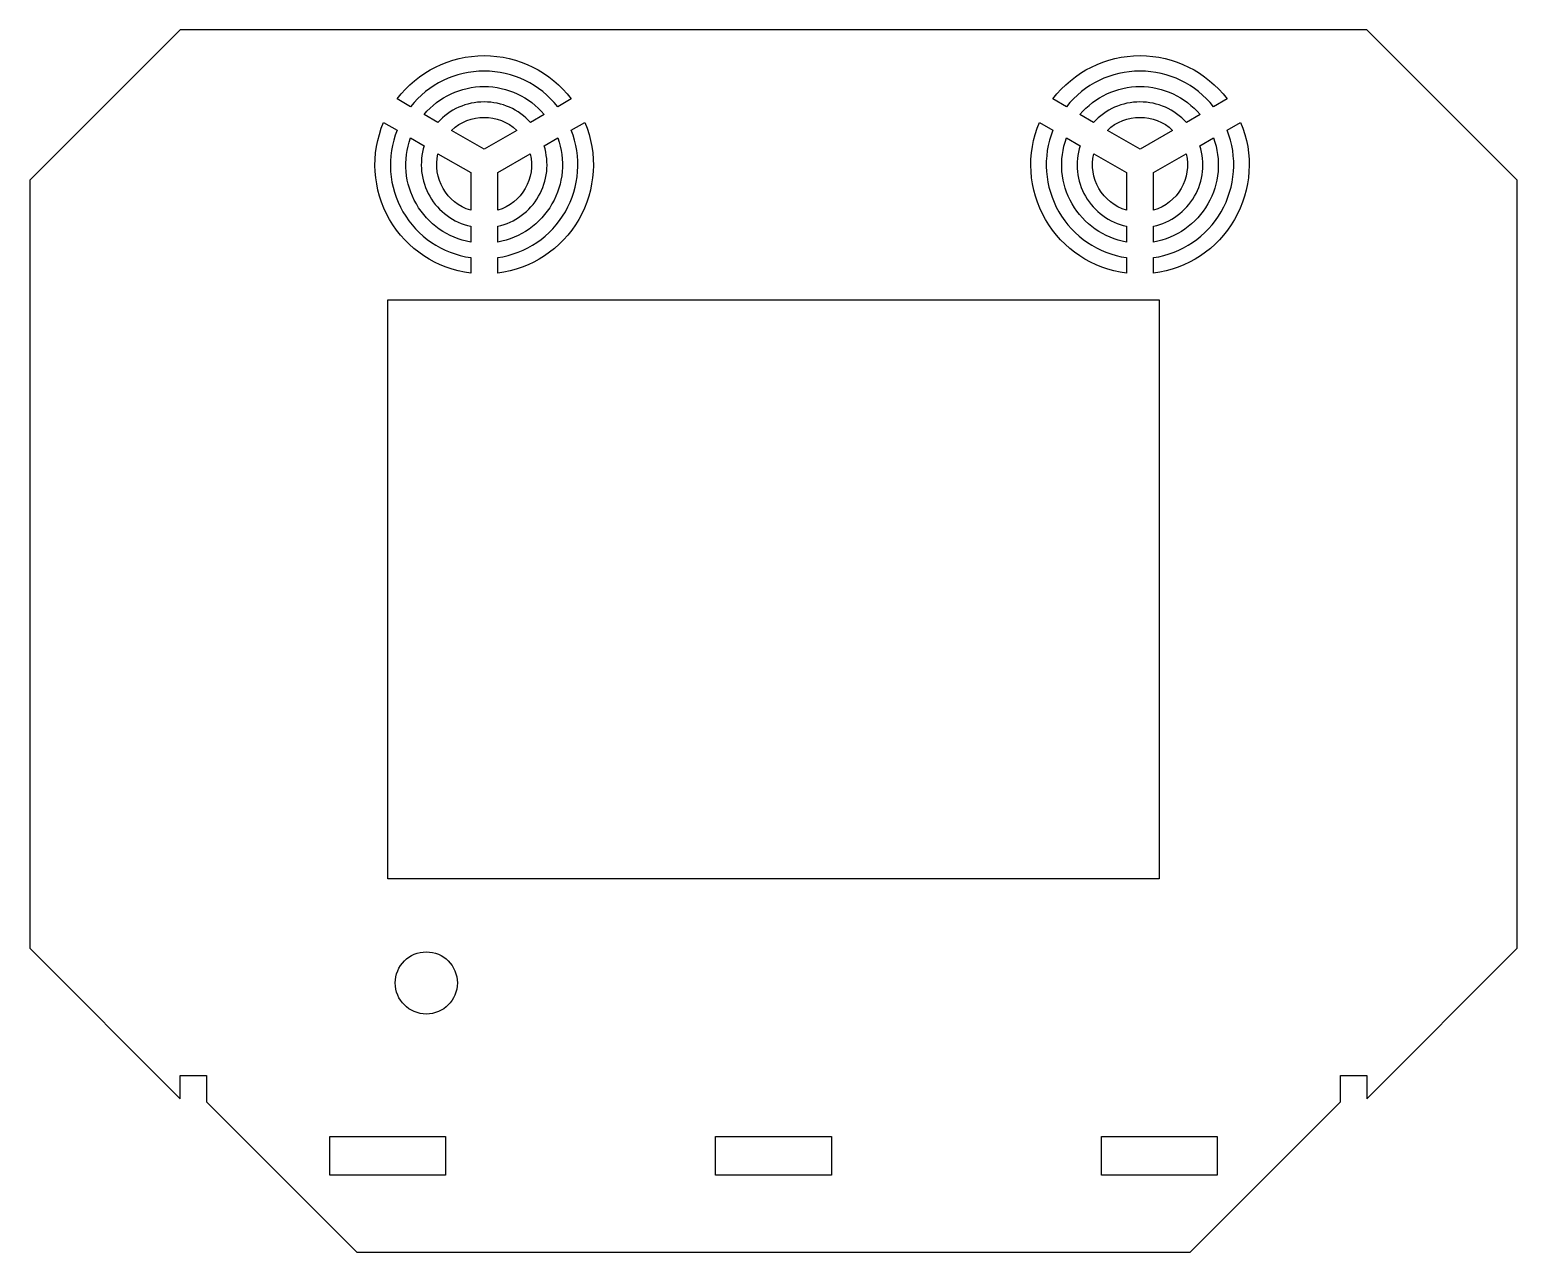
# Model space of a CAD drawing. Header units: millimetres. Extents: x -39 to 347, y -317 to 0.
import ezdxf

# ---------------------------------------------------------------- set-up
doc = ezdxf.new("R2010")
doc.units = ezdxf.units.MM

msp = doc.modelspace()

# ---------------------------------------------------------------- linework, layer by layer
for points in [[(346.57, -39), (307.57, 0), (0, 0), (-39, -39), (-39, -238), (0, -277), (0, -271), (6.79, -271), (6.79, -277.79), (45.79, -316.79), (261.79, -316.79), (300.79, -277.79), (300.79, -271), (307.57, -271), (307.57, -277), (346.57, -238)], [(53.79, -220), (53.79, -70), (253.79, -70), (253.79, -220)], [(68.79, -286.79), (68.79, -296.79), (38.79, -296.79), (38.79, -286.79)], [(168.79, -286.79), (168.79, -296.79), (138.79, -296.79), (138.79, -286.79)], [(268.79, -286.79), (268.79, -296.79), (238.79, -296.79), (238.79, -286.79)]]:
    msp.add_lwpolyline(points, close=True)
for points in [[(101.36, -17.93), (97.86, -19.95, 0.484698), (59.71, -19.95), (56.22, -17.93, -0.497446)], [(271.36, -17.93), (267.86, -19.95, 0.484698), (229.71, -19.95), (226.22, -17.93, -0.497446)], [(94.35, -21.97), (90.82, -24.01, 0.44106), (66.75, -24.01), (63.22, -21.97, -0.467071)], [(264.35, -21.97), (260.82, -24.01, 0.44106), (236.75, -24.01), (233.22, -21.97, -0.467071)], [(70.32, -26.07, -0.398635), (87.25, -26.07), (78.79, -30.96)], [(240.32, -26.07, -0.398635), (257.25, -26.07), (248.79, -30.96)], [(75.29, -59.05), (75.29, -63.08, -0.497446), (52.72, -23.99), (56.21, -26.01, 0.484698)], [(82.29, -63.08), (82.29, -59.05, 0.484698), (101.36, -26.01), (104.86, -23.99, -0.497446)], [(245.29, -59.05), (245.29, -63.08, -0.497446), (222.72, -23.99), (226.21, -26.01, 0.484698)], [(252.29, -63.08), (252.29, -59.05, 0.484698), (271.36, -26.01), (274.86, -23.99, -0.497446)], [(75.29, -50.92), (75.29, -55, -0.467071), (59.72, -28.03), (63.25, -30.07, 0.44106)], [(82.29, -55), (82.29, -50.92, 0.44106), (94.32, -30.07), (97.85, -28.03, -0.467071)], [(245.29, -50.92), (245.29, -55, -0.467071), (229.72, -28.03), (233.25, -30.07, 0.44106)], [(252.29, -55), (252.29, -50.92, 0.44106), (264.32, -30.07), (267.85, -28.03, -0.467071)], [(75.29, -37.02), (75.29, -46.79, -0.398635), (66.82, -32.14)], [(90.75, -32.14, -0.398635), (82.29, -46.79), (82.29, -37.02)], [(245.29, -37.02), (245.29, -46.79, -0.398635), (236.82, -32.14)], [(260.75, -32.14, -0.398635), (252.29, -46.79), (252.29, -37.02)]]:
    msp.add_lwpolyline(points, format="xyb", close=True)
msp.add_circle((63.79, -247), 8.05)

doc.saveas('drawing.dxf')
